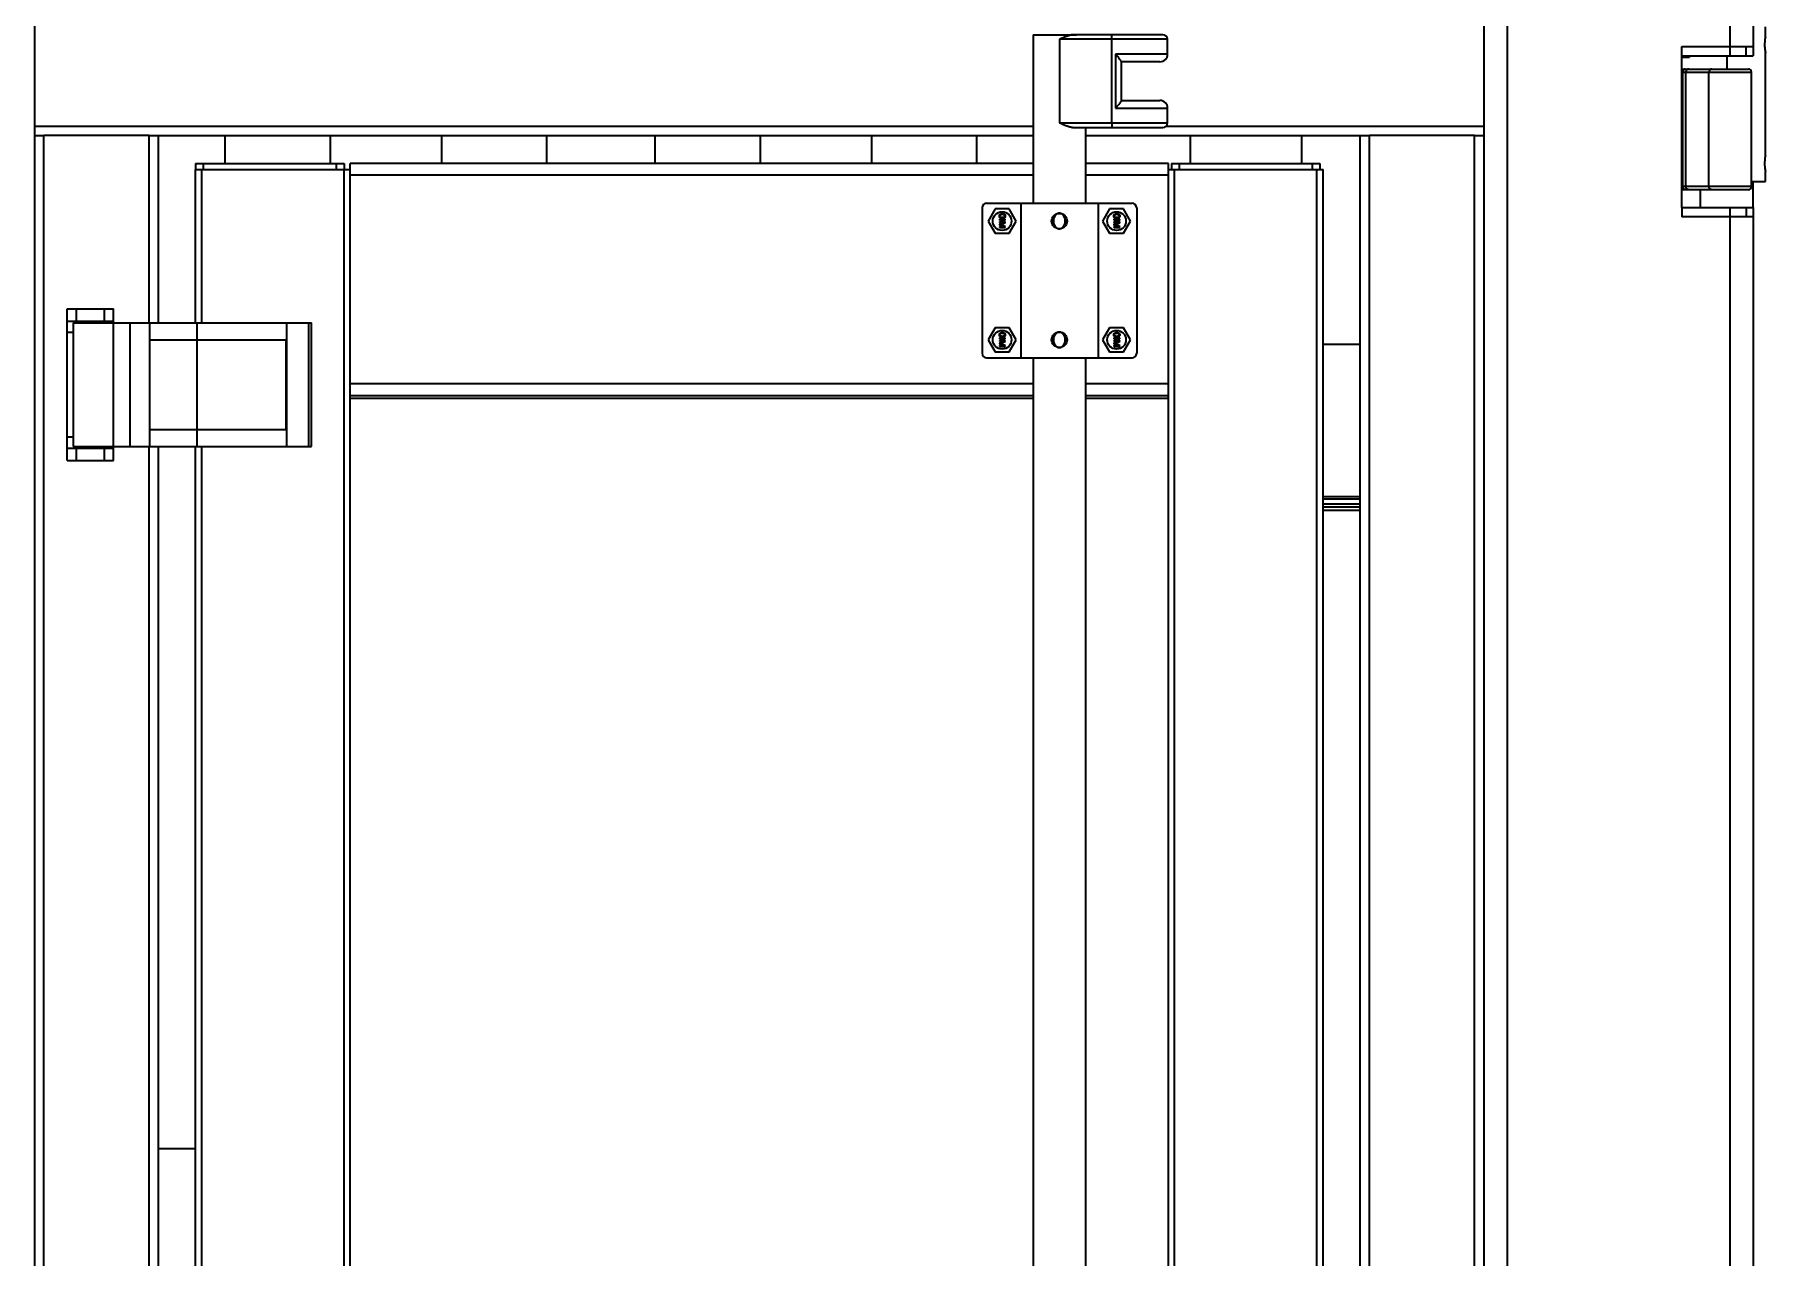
# Model space of a CAD drawing. Header units: millimetres. Extents: x 32496 to 166256, y 3504 to 23939.
# Drawn here: x 103079 to 104198, y 21803 to 22593 of the extents above; entities that cross this region are included whole.
import ezdxf

# ---------------------------------------------------------------- set-up
doc = ezdxf.new("R2010")
doc.units = ezdxf.units.MM
doc.layers.get('0').update_dxf_attribs({"lineweight": 35})

# ---------------------------------------------------------------- blocks, each defined once
blk = doc.blocks.new('8-1250')
at = {"linetype": 'Continuous'}
for p, q in [((4067.9, -32106.3), (4067.9, -34766.3)), ((4211.9, -32106.3), (4211.9, -32180.8)), ((4226.9, -32106.3), (4226.9, -32180.8)), ((3115.9, -32152.3), (3115.9, -34671.3)), ((4052.9, -32152.3), (4052.9, -34671.3)), ((3761.4, -32167.1), (3789.5, -32167.1)), ((3761.4, -32167.1), (3761.4, -32276)), ((3848.4, -32170.1), (3778.4, -32170.1)), ((3778.4, -32170.1), (3778.4, -32224.1)), ((3780, -32169.4), (3779.7, -32169.6)), ((3845.4, -32167.1), (3788, -32167.1)), ((3812.4, -32224.1), (3812.4, -32170.1)), ((3848.4, -32179.6), (3848.4, -32170.1)), ((4234.9, -32168.8), (4234.9, -32162.1)), ((4234.9, -32168.8), (4234.9, -32168.9)), ((4234.9, -32168.9), (4234.9, -32168.8)), ((4234.9, -32168.8), (4234.9, -32168.9)), ((3848.4, -32179.6), (3814.6, -32179.6)), ((3814.6, -32179.6), (3814.6, -32214.6)), ((4180.9, -32174.8), (4226.9, -32174.8)), ((4180.9, -32180.8), (4180.9, -32174.8)), ((4180.9, -32180.8), (4226.9, -32180.8)), ((4180.9, -32278.8), (4180.9, -32180.8)), ((4180.9, -32181.6), (4185.8, -32181.6)), ((4209.9, -32180.8), (4209.9, -32189.3)), ((4222.5, -32180.8), (4222.5, -32174.8)), ((4234.9, -32178.7), (4234.9, -32178.8)), ((4234.9, -32178.8), (4234.9, -32178.7)), ((4234.9, -32245.5), (4234.9, -32178.8)), ((3818.4, -32184.4), (3818.4, -32209.7)), ((3843.4, -32184.6), (3818.4, -32184.6)), ((4180.9, -32189.3), (4223.9, -32189.3)), ((4181.5, -32191.3), (4225.9, -32191.3)), ((4181.5, -32265.3), (4181.5, -32191.3)), ((4183.4, -32265.3), (4183.4, -32191.3)), ((4198.4, -32265.3), (4198.4, -32191.3)), ((4225.9, -32265.3), (4225.9, -32191.3)), ((3814.6, -32214.6), (3848.4, -32214.6)), ((3818.4, -32209.6), (3843.4, -32209.6)), ((3848.4, -32224.1), (3848.4, -32214.6)), ((3115.9, -32226.3), (3761.4, -32226.3)), ((3778.4, -32224.1), (3848.4, -32224.1)), ((3779.7, -32224.6), (3780, -32224.8)), ((3788, -32227.1), (3845.4, -32227.1)), ((3795.4, -32227.1), (3795.4, -32276)), ((3847.4, -32226.3), (4052.9, -32226.3)), ((3115.9, -32232.3), (3121.9, -32232.3)), ((3189.9, -32232.3), (3121.9, -32232.3)), ((3121.9, -34654.3), (3121.9, -32232.3)), ((3189.9, -32232.3), (3195.9, -32232.3)), ((3189.9, -32353.3), (3189.9, -32232.3)), ((3195.9, -32232.3), (3761.4, -32232.3)), ((3195.9, -32353.3), (3195.9, -32232.3)), ((3238.9, -32232.3), (3238.9, -32250.3)), ((3306.9, -32232.3), (3306.9, -32250.3)), ((3378.9, -32232.3), (3378.9, -32250.3)), ((3446.9, -32232.3), (3446.9, -32250.3)), ((3516.9, -32232.3), (3516.9, -32250.3)), ((3584.9, -32232.3), (3584.9, -32250.3)), ((3656.9, -32232.3), (3656.9, -32250.3)), ((3724.9, -32232.3), (3724.9, -32250.3)), ((3795.4, -32232.3), (3972.9, -32232.3)), ((3862.9, -32232.3), (3862.9, -32250.3)), ((3934.9, -32232.3), (3934.9, -32250.3)), ((3972.9, -32232.3), (3978.9, -32232.3)), ((3972.9, -34654.3), (3972.9, -32232.3)), ((4046.9, -32232.3), (3978.9, -32232.3)), ((3978.9, -34654.3), (3978.9, -32232.3)), ((4046.9, -32232.3), (4052.9, -32232.3)), ((4046.9, -34654.3), (4046.9, -32232.3)), ((4234.9, -32245.5), (4234.9, -32245.6)), ((4234.9, -32245.6), (4234.9, -32245.5)), ((4234.9, -32245.5), (4234.9, -32245.6)), ((3219.9, -32250.3), (3315.9, -32250.3)), ((3219.9, -32250.3), (3219.9, -32254.3)), ((3219.9, -32254.3), (3319.9, -32254.3)), ((3219.9, -32353.3), (3219.9, -32254.3)), ((3223.9, -32353.3), (3223.9, -32254.3)), ((3224.9, -32250.3), (3224.9, -32254.3)), ((3310.9, -32250.3), (3310.9, -32254.3)), ((3315.9, -32250.3), (3315.9, -32254.3)), ((3315.9, -34632.3), (3315.9, -32254.3)), ((3761.4, -32250.3), (3319.9, -32250.3)), ((3319.9, -32399.4), (3319.9, -32250.3)), ((3761.4, -32257.8), (3319.9, -32257.8)), ((3848.9, -32250.3), (3795.4, -32250.3)), ((3848.9, -32257.8), (3795.4, -32257.8)), ((3848.9, -32399.4), (3848.9, -32250.3)), ((3848.9, -32254.3), (3948.9, -32254.3)), ((3850.9, -32250.3), (3946.9, -32250.3)), ((3850.9, -32250.3), (3850.9, -32254.3)), ((3852.9, -34632.3), (3852.9, -32254.3)), ((3855.9, -32250.3), (3855.9, -32254.3)), ((3941.9, -32250.3), (3941.9, -32254.3)), ((3944.9, -34632.3), (3944.9, -32254.3)), ((3946.9, -32250.3), (3946.9, -32254.3)), ((3948.9, -34632.3), (3948.9, -32254.3)), ((4234.9, -32255.4), (4234.9, -32255.5)), ((4234.9, -32262.1), (4234.9, -32255.5)), ((4223.9, -32267.3), (4180.9, -32267.3)), ((4225.9, -32265.3), (4181.5, -32265.3)), ((4192.9, -32278.8), (4192.9, -32267.3)), ((4225.9, -32262.1), (4234.9, -32262.1)), ((4226.9, -32278.8), (4226.9, -32262.1)), ((3728.4, -32279), (3728.4, -32373)), ((3731.4, -32276), (3825.4, -32276)), ((3736.8, -32279.7), (3732.3, -32287.6)), ((3745.9, -32279.7), (3736.8, -32279.7)), ((3740.2, -32283.2), (3740.5, -32283)), ((3740.5, -32283), (3740.7, -32282.9)), ((3740.7, -32282.9), (3741.1, -32282.8)), ((3741.1, -32282.8), (3741.9, -32282.8)), ((3741.9, -32282.8), (3742.3, -32282.9)), ((3742.3, -32282.9), (3742.5, -32283)), ((3742.5, -32283), (3742.9, -32283.2)), ((3750.4, -32287.6), (3745.9, -32279.7)), ((3753.4, -32276), (3753.4, -32376)), ((3803.4, -32276), (3803.4, -32376)), ((3810.8, -32279.7), (3806.3, -32287.6)), ((3819.9, -32279.7), (3810.8, -32279.7)), ((3814.2, -32283.2), (3814.5, -32283)), ((3814.5, -32283), (3814.7, -32282.9)), ((3814.7, -32282.9), (3815.1, -32282.8)), ((3815.1, -32282.8), (3815.9, -32282.8)), ((3815.9, -32282.8), (3816.3, -32282.9)), ((3816.3, -32282.9), (3816.5, -32283)), ((3816.5, -32283), (3816.9, -32283.2)), ((3824.4, -32287.6), (3819.9, -32279.7)), ((3828.4, -32279), (3828.4, -32373)), ((4180.9, -32278.8), (4226.9, -32278.8)), ((4180.9, -32278.8), (4180.9, -32284.8)), ((4211.9, -32278.8), (4211.9, -32980.8)), ((4222.5, -32278.8), (4222.5, -32284.8)), ((4226.9, -32278.8), (4226.9, -32980.8)), ((3732.3, -32287.6), (3736.8, -32295.4)), ((3739.6, -32284.3), (3739.7, -32283.8)), ((3739.7, -32284.8), (3739.6, -32284.3)), ((3743.4, -32286.4), (3739.6, -32286.4)), ((3739.6, -32286.4), (3739.6, -32286.9)), ((3739.6, -32286.9), (3742.8, -32286.9)), ((3743.4, -32288), (3739.6, -32288)), ((3739.6, -32288), (3739.6, -32288.5)), ((3742.6, -32288.5), (3739.6, -32289.6)), ((3739.6, -32288.5), (3742.6, -32288.5)), ((3739.6, -32289.6), (3739.6, -32290.2)), ((3739.6, -32290.2), (3742.6, -32291.4)), ((3742.6, -32291.4), (3739.6, -32291.4)), ((3739.6, -32291.4), (3739.6, -32291.8)), ((3739.6, -32291.8), (3743.4, -32291.8)), ((3739.7, -32283.8), (3739.9, -32283.4)), ((3739.9, -32285.2), (3739.7, -32284.8)), ((3739.9, -32283.4), (3740.2, -32283.2)), ((3740.2, -32285.4), (3739.9, -32285.2)), ((3740, -32284.3), (3740.1, -32283.9)), ((3740.1, -32284.7), (3740, -32284.3)), ((3740, -32289.9), (3743.4, -32288.7)), ((3743.4, -32291.1), (3740, -32289.9)), ((3740.1, -32283.9), (3740.2, -32283.6)), ((3740.2, -32284.9), (3740.1, -32284.7)), ((3740.2, -32283.6), (3740.7, -32283.3)), ((3740.7, -32285.3), (3740.2, -32284.9)), ((3740.5, -32285.6), (3740.2, -32285.4)), ((3740.7, -32285.7), (3740.5, -32285.6)), ((3740.7, -32283.3), (3741.2, -32283.2)), ((3741.2, -32285.3), (3740.7, -32285.3)), ((3741.1, -32285.7), (3740.7, -32285.7)), ((3741.9, -32285.7), (3741.1, -32285.7)), ((3741.2, -32283.2), (3741.8, -32283.2)), ((3741.8, -32285.3), (3741.2, -32285.3)), ((3741.8, -32283.2), (3742.3, -32283.3)), ((3742.3, -32285.3), (3741.8, -32285.3)), ((3742.3, -32285.7), (3741.9, -32285.7)), ((3742.8, -32286.9), (3742.2, -32287.3)), ((3742.2, -32287.3), (3742.9, -32287.3)), ((3742.3, -32283.3), (3742.8, -32283.6)), ((3742.8, -32284.9), (3742.3, -32285.3)), ((3742.5, -32285.6), (3742.3, -32285.7)), ((3742.9, -32285.4), (3742.5, -32285.6)), ((3742.8, -32283.6), (3742.9, -32283.9)), ((3742.9, -32284.7), (3742.8, -32284.9)), ((3742.9, -32283.2), (3743.1, -32283.4)), ((3742.9, -32283.9), (3743, -32284.3)), ((3743, -32284.3), (3742.9, -32284.7)), ((3743.1, -32285.2), (3742.9, -32285.4)), ((3742.9, -32287.3), (3743.4, -32286.9)), ((3743.1, -32283.4), (3743.4, -32283.8)), ((3743.4, -32284.8), (3743.1, -32285.2)), ((3743.4, -32283.8), (3743.4, -32284.3)), ((3743.4, -32284.3), (3743.4, -32284.8)), ((3743.4, -32286.9), (3743.4, -32286.4)), ((3743.4, -32288.7), (3743.4, -32288)), ((3743.4, -32291.8), (3743.4, -32291.1)), ((3745.9, -32295.4), (3750.4, -32287.6)), ((3773.4, -32287.6), (3774.6, -32287.6)), ((3783.4, -32287.6), (3782.2, -32287.6)), ((3806.3, -32287.6), (3810.8, -32295.4)), ((3813.6, -32284.3), (3813.7, -32283.8)), ((3813.7, -32284.8), (3813.6, -32284.3)), ((3817.4, -32286.4), (3813.6, -32286.4)), ((3813.6, -32286.4), (3813.6, -32286.9)), ((3813.6, -32286.9), (3816.8, -32286.9)), ((3817.4, -32288), (3813.6, -32288)), ((3813.6, -32288), (3813.6, -32288.5)), ((3816.6, -32288.5), (3813.6, -32289.6)), ((3813.6, -32288.5), (3816.6, -32288.5)), ((3813.6, -32289.6), (3813.6, -32290.2)), ((3813.6, -32290.2), (3816.6, -32291.4)), ((3816.6, -32291.4), (3813.6, -32291.4)), ((3813.6, -32291.4), (3813.6, -32291.8)), ((3813.6, -32291.8), (3817.4, -32291.8)), ((3813.7, -32283.8), (3813.9, -32283.4)), ((3813.9, -32285.2), (3813.7, -32284.8)), ((3813.9, -32283.4), (3814.2, -32283.2)), ((3814.2, -32285.4), (3813.9, -32285.2)), ((3814, -32284.3), (3814.1, -32283.9)), ((3814.1, -32284.7), (3814, -32284.3)), ((3814, -32289.9), (3817.4, -32288.7)), ((3817.4, -32291.1), (3814, -32289.9)), ((3814.1, -32283.9), (3814.2, -32283.6)), ((3814.2, -32284.9), (3814.1, -32284.7)), ((3814.2, -32283.6), (3814.7, -32283.3)), ((3814.7, -32285.3), (3814.2, -32284.9)), ((3814.5, -32285.6), (3814.2, -32285.4)), ((3814.7, -32285.7), (3814.5, -32285.6)), ((3814.7, -32283.3), (3815.2, -32283.2)), ((3815.2, -32285.3), (3814.7, -32285.3)), ((3815.1, -32285.7), (3814.7, -32285.7)), ((3815.9, -32285.7), (3815.1, -32285.7)), ((3815.2, -32283.2), (3815.8, -32283.2)), ((3815.8, -32285.3), (3815.2, -32285.3)), ((3815.8, -32283.2), (3816.3, -32283.3)), ((3816.3, -32285.3), (3815.8, -32285.3)), ((3816.3, -32285.7), (3815.9, -32285.7)), ((3816.8, -32286.9), (3816.2, -32287.3)), ((3816.2, -32287.3), (3816.9, -32287.3)), ((3816.3, -32283.3), (3816.8, -32283.6)), ((3816.8, -32284.9), (3816.3, -32285.3)), ((3816.5, -32285.6), (3816.3, -32285.7)), ((3816.9, -32285.4), (3816.5, -32285.6)), ((3816.8, -32283.6), (3816.9, -32283.9)), ((3816.9, -32284.7), (3816.8, -32284.9)), ((3816.9, -32283.2), (3817.1, -32283.4)), ((3816.9, -32283.9), (3817, -32284.3)), ((3817, -32284.3), (3816.9, -32284.7)), ((3817.1, -32285.2), (3816.9, -32285.4)), ((3816.9, -32287.3), (3817.4, -32286.9)), ((3817.1, -32283.4), (3817.4, -32283.8)), ((3817.4, -32284.8), (3817.1, -32285.2)), ((3817.4, -32283.8), (3817.4, -32284.3)), ((3817.4, -32284.3), (3817.4, -32284.8)), ((3817.4, -32286.9), (3817.4, -32286.4)), ((3817.4, -32288.7), (3817.4, -32288)), ((3817.4, -32291.8), (3817.4, -32291.1)), ((3819.9, -32295.4), (3824.4, -32287.6)), ((4226.9, -32284.8), (4180.9, -32284.8)), ((3736.8, -32295.4), (3745.9, -32295.4)), ((3810.8, -32295.4), (3819.9, -32295.4)), ((3136.9, -32344.3), (3166.9, -32344.3)), ((3136.9, -32442.3), (3136.9, -32344.3)), ((3142.9, -32352.3), (3142.9, -32344.3)), ((3160.9, -32344.3), (3160.9, -32352.3)), ((3166.9, -32353.3), (3166.9, -32344.3)), ((3136.9, -32352.3), (3166.9, -32352.3)), ((3136.9, -32359.3), (3140.9, -32359.3)), ((3140.9, -32353.3), (3294.9, -32353.3)), ((3140.9, -32353.3), (3140.9, -32433.3)), ((3166.9, -32433.3), (3166.9, -32353.3)), ((3177.5, -32353.3), (3177.5, -32433.3)), ((3190.4, -32364.3), (3190.4, -32353.3)), ((3220.9, -32364.3), (3220.9, -32353.3)), ((3278.9, -32433.3), (3278.9, -32353.3)), ((3292.9, -32353.3), (3292.9, -32433.3)), ((3294.9, -32433.3), (3294.9, -32353.3)), ((3736.8, -32356.5), (3732.3, -32364.3)), ((3745.9, -32356.5), (3736.8, -32356.5)), ((3739.6, -32361.1), (3739.7, -32360.6)), ((3739.7, -32361.5), (3739.6, -32361.1)), ((3739.7, -32360.6), (3739.9, -32360.2)), ((3739.9, -32360.2), (3740.2, -32359.9)), ((3740, -32361.1), (3740.1, -32360.7)), ((3740.1, -32361.5), (3740, -32361.1)), ((3740.1, -32360.7), (3740.2, -32360.4)), ((3740.2, -32361.7), (3740.1, -32361.5)), ((3740.2, -32359.9), (3740.5, -32359.8)), ((3740.2, -32360.4), (3740.7, -32360.1)), ((3740.5, -32359.8), (3740.7, -32359.7)), ((3740.7, -32359.7), (3741.1, -32359.6)), ((3740.7, -32360.1), (3741.2, -32360)), ((3741.1, -32359.6), (3741.9, -32359.6)), ((3741.2, -32360), (3741.8, -32360)), ((3741.8, -32360), (3742.3, -32360.1)), ((3741.9, -32359.6), (3742.3, -32359.7)), ((3742.3, -32359.7), (3742.5, -32359.8)), ((3742.3, -32360.1), (3742.8, -32360.4)), ((3742.5, -32359.8), (3742.9, -32359.9)), ((3742.8, -32360.4), (3742.9, -32360.7)), ((3742.9, -32361.5), (3742.8, -32361.7)), ((3742.9, -32359.9), (3743.1, -32360.2)), ((3742.9, -32360.7), (3743, -32361.1)), ((3743, -32361.1), (3742.9, -32361.5)), ((3743.1, -32360.2), (3743.4, -32360.6)), ((3743.4, -32360.6), (3743.4, -32361.1)), ((3743.4, -32361.1), (3743.4, -32361.5)), ((3750.4, -32364.3), (3745.9, -32356.5)), ((3810.8, -32356.5), (3806.3, -32364.3)), ((3819.9, -32356.5), (3810.8, -32356.5)), ((3813.6, -32361.1), (3813.7, -32360.6)), ((3813.7, -32361.5), (3813.6, -32361.1)), ((3813.7, -32360.6), (3813.9, -32360.2)), ((3813.9, -32360.2), (3814.2, -32359.9)), ((3814, -32361.1), (3814.1, -32360.7)), ((3814.1, -32361.5), (3814, -32361.1)), ((3814.1, -32360.7), (3814.2, -32360.4)), ((3814.2, -32361.7), (3814.1, -32361.5)), ((3814.2, -32359.9), (3814.5, -32359.8)), ((3814.2, -32360.4), (3814.7, -32360.1)), ((3814.5, -32359.8), (3814.7, -32359.7)), ((3814.7, -32359.7), (3815.1, -32359.6)), ((3814.7, -32360.1), (3815.2, -32360)), ((3815.1, -32359.6), (3815.9, -32359.6)), ((3815.2, -32360), (3815.8, -32360)), ((3815.8, -32360), (3816.3, -32360.1)), ((3815.9, -32359.6), (3816.3, -32359.7)), ((3816.3, -32359.7), (3816.5, -32359.8)), ((3816.3, -32360.1), (3816.8, -32360.4)), ((3816.5, -32359.8), (3816.9, -32359.9)), ((3816.8, -32360.4), (3816.9, -32360.7)), ((3816.9, -32361.5), (3816.8, -32361.7)), ((3816.9, -32359.9), (3817.1, -32360.2)), ((3816.9, -32360.7), (3817, -32361.1)), ((3817, -32361.1), (3816.9, -32361.5)), ((3817.1, -32360.2), (3817.4, -32360.6)), ((3817.4, -32360.6), (3817.4, -32361.1)), ((3817.4, -32361.1), (3817.4, -32361.5)), ((3824.4, -32364.3), (3819.9, -32356.5)), ((3190.4, -32364.3), (3278.9, -32364.3)), ((3190.4, -32422.3), (3190.4, -32364.3)), ((3220.7, -32364.3), (3220.7, -32422.3)), ((3278.4, -32364.3), (3278.4, -32422.3)), ((3732.3, -32364.3), (3736.8, -32372.2)), ((3736.8, -32372.2), (3745.9, -32372.2)), ((3743.4, -32363.1), (3739.6, -32363.1)), ((3739.6, -32363.1), (3739.6, -32363.6)), ((3739.6, -32363.6), (3742.8, -32363.6)), ((3743.4, -32364.8), (3739.6, -32364.8)), ((3739.6, -32364.8), (3739.6, -32365.2)), ((3742.6, -32365.2), (3739.6, -32366.4)), ((3739.6, -32365.2), (3742.6, -32365.2)), ((3739.6, -32366.4), (3739.6, -32367)), ((3739.6, -32367), (3742.6, -32368.1)), ((3742.6, -32368.1), (3739.6, -32368.1)), ((3739.6, -32368.1), (3739.6, -32368.6)), ((3739.6, -32368.6), (3743.4, -32368.6)), ((3739.9, -32361.9), (3739.7, -32361.5)), ((3740.2, -32362.2), (3739.9, -32361.9)), ((3740, -32366.7), (3743.4, -32365.5)), ((3743.4, -32367.9), (3740, -32366.7)), ((3740.7, -32362), (3740.2, -32361.7)), ((3740.5, -32362.3), (3740.2, -32362.2)), ((3740.7, -32362.4), (3740.5, -32362.3)), ((3741.2, -32362.1), (3740.7, -32362)), ((3741.1, -32362.5), (3740.7, -32362.4)), ((3741.9, -32362.5), (3741.1, -32362.5)), ((3741.8, -32362.1), (3741.2, -32362.1)), ((3742.3, -32362), (3741.8, -32362.1)), ((3742.3, -32362.4), (3741.9, -32362.5)), ((3742.8, -32363.6), (3742.2, -32364.1)), ((3742.2, -32364.1), (3742.9, -32364.1)), ((3742.8, -32361.7), (3742.3, -32362)), ((3742.5, -32362.3), (3742.3, -32362.4)), ((3742.9, -32362.2), (3742.5, -32362.3)), ((3743.1, -32361.9), (3742.9, -32362.2)), ((3742.9, -32364.1), (3743.4, -32363.6)), ((3743.4, -32361.5), (3743.1, -32361.9)), ((3743.4, -32363.6), (3743.4, -32363.1)), ((3743.4, -32365.5), (3743.4, -32364.8)), ((3743.4, -32368.6), (3743.4, -32367.9)), ((3745.9, -32372.2), (3750.4, -32364.3)), ((3773.4, -32364.3), (3774.6, -32364.3)), ((3783.4, -32364.3), (3782.2, -32364.3)), ((3806.3, -32364.3), (3810.8, -32372.2)), ((3810.8, -32372.2), (3819.9, -32372.2)), ((3817.4, -32363.1), (3813.6, -32363.1)), ((3813.6, -32363.1), (3813.6, -32363.6)), ((3813.6, -32363.6), (3816.8, -32363.6)), ((3817.4, -32364.8), (3813.6, -32364.8)), ((3813.6, -32364.8), (3813.6, -32365.2)), ((3816.6, -32365.2), (3813.6, -32366.4)), ((3813.6, -32365.2), (3816.6, -32365.2)), ((3813.6, -32366.4), (3813.6, -32367)), ((3813.6, -32367), (3816.6, -32368.1)), ((3816.6, -32368.1), (3813.6, -32368.1)), ((3813.6, -32368.1), (3813.6, -32368.6)), ((3813.6, -32368.6), (3817.4, -32368.6)), ((3813.9, -32361.9), (3813.7, -32361.5)), ((3814.2, -32362.2), (3813.9, -32361.9)), ((3814, -32366.7), (3817.4, -32365.5)), ((3817.4, -32367.9), (3814, -32366.7)), ((3814.7, -32362), (3814.2, -32361.7)), ((3814.5, -32362.3), (3814.2, -32362.2)), ((3814.7, -32362.4), (3814.5, -32362.3)), ((3815.2, -32362.1), (3814.7, -32362)), ((3815.1, -32362.5), (3814.7, -32362.4)), ((3815.9, -32362.5), (3815.1, -32362.5)), ((3815.8, -32362.1), (3815.2, -32362.1)), ((3816.3, -32362), (3815.8, -32362.1)), ((3816.3, -32362.4), (3815.9, -32362.5)), ((3816.8, -32363.6), (3816.2, -32364.1)), ((3816.2, -32364.1), (3816.9, -32364.1)), ((3816.8, -32361.7), (3816.3, -32362)), ((3816.5, -32362.3), (3816.3, -32362.4)), ((3816.9, -32362.2), (3816.5, -32362.3)), ((3817.1, -32361.9), (3816.9, -32362.2)), ((3816.9, -32364.1), (3817.4, -32363.6)), ((3817.4, -32361.5), (3817.1, -32361.9)), ((3817.4, -32363.6), (3817.4, -32363.1)), ((3817.4, -32365.5), (3817.4, -32364.8)), ((3817.4, -32368.6), (3817.4, -32367.9)), ((3819.9, -32372.2), (3824.4, -32364.3)), ((3972.9, -32367.3), (3948.9, -32367.3)), ((3731.4, -32376), (3825.4, -32376)), ((3761.4, -32376), (3761.4, -33467.1)), ((3795.4, -32376), (3795.4, -33467.1)), ((3761.4, -32392.8), (3319.9, -32392.8)), ((3848.9, -32392.8), (3795.4, -32392.8)), ((3319.9, -32400.3), (3319.9, -32399.4)), ((3319.9, -32400.3), (3761.4, -32400.3)), ((3319.9, -34486.3), (3319.9, -32400.3)), ((3319.9, -32402.1), (3761.4, -32402.1)), ((3795.4, -32400.3), (3848.9, -32400.3)), ((3795.4, -32402.1), (3848.9, -32402.1)), ((3848.9, -32400.3), (3848.9, -32399.4)), ((3848.9, -34486.3), (3848.9, -32400.3)), ((3140.9, -32427.3), (3136.9, -32427.3)), ((3190.4, -32422.3), (3278.9, -32422.3)), ((3190.4, -32433.3), (3190.4, -32422.3)), ((3220.9, -32433.3), (3220.9, -32422.3)), ((3136.9, -32434.3), (3166.9, -32434.3)), ((3140.9, -32433.3), (3294.9, -32433.3)), ((3142.9, -32442.3), (3142.9, -32434.3)), ((3160.9, -32434.3), (3160.9, -32442.3)), ((3166.9, -32442.3), (3166.9, -32433.3)), ((3189.9, -33053.3), (3189.9, -32433.3)), ((3195.9, -33053.3), (3195.9, -32433.3)), ((3219.9, -33053.3), (3219.9, -32433.3)), ((3223.9, -33053.3), (3223.9, -32433.3)), ((3136.9, -32442.3), (3166.9, -32442.3)), ((3972.9, -32465.8), (3948.9, -32465.8)), ((3972.9, -32467.3), (3948.9, -32467.3)), ((3972.9, -32470.5), (3948.9, -32470.5)), ((3948.9, -32472.3), (3972.9, -32472.3)), ((3972.9, -32474.7), (3948.9, -32474.7)), ((3219.9, -32887.3), (3195.9, -32887.3))]:
    blk.add_line(p, q, dxfattribs=at)
for centre, radius in [((3741.4, -32287.6), 6.05), ((3778.4, -32287.6), 5), ((3815.4, -32287.6), 6.05), ((3741.4, -32364.3), 6.05), ((3778.4, -32364.3), 5), ((3815.4, -32364.3), 6.05)]:
    blk.add_circle(centre, radius, dxfattribs=at)
for centre, radius, start, end in [((3927.1, -32523.5), 383.4, 112.6117, 112.8217), ((3811.8, -32245.6), 82.6, 111.6637, 111.9078), ((3799.1, -32212.9), 47.5, 110.2076, 110.3962), ((3793.4, -32196.8), 30.4, 108.0117, 108.3175), ((3790.2, -32185.9), 19.1, 104.359, 105.0901), ((3788.5, -32178.3), 11.3, 98.622, 99.5262), ((3845.4, -32170.1), 3, 0, 90), ((3843.4, -32179.6), 5, 270, 0), ((4181.4, -32179.6), 4.88, 335.2895, 345.5461), ((4223.9, -32191.3), 2, 0, 90), ((3843.4, -32214.6), 5, 0, 90), ((3927.3, -31870.2), 383.9, 247.1783, 247.3879), ((3811.6, -32149), 82.1, 248.0907, 248.3365), ((3799, -32181.6), 47.1, 249.6017, 249.7933), ((3793.4, -32197.5), 30.3, 251.6794, 251.9873), ((3790.1, -32208.4), 18.9, 254.9048, 255.6456), ((3788.5, -32216), 11.1, 260.4665, 261.383), ((3845.4, -32224.1), 3, 270, 0), ((4223.9, -32265.3), 2, 270, 0), ((3731.4, -32279), 3, 90, 180), ((3825.4, -32279), 3, 0, 90), ((3731.4, -32373), 3, 180, 270), ((3825.4, -32373), 3, 270, 0)]:
    blk.add_arc(centre, radius, start, end, dxfattribs=at)
for points, knots in [([(3781, -32169), (3780.9, -32169), (3780.6, -32169.2), (3780.2, -32169.3), (3780, -32169.4)], [0, 0, 0, 0, 0.249351, 1, 1, 1, 1]), ([(3782.6, -32168.4), (3782.4, -32168.4), (3782, -32168.6), (3781.6, -32168.8), (3781.3, -32168.9)], [0, 0, 0, 0, 0.248619, 1, 1, 1, 1]), ([(3783.9, -32167.9), (3783.8, -32168), (3783.4, -32168.1), (3783, -32168.2), (3782.7, -32168.3)], [0, 0, 0, 0, 0.248056, 1, 1, 1, 1]), ([(3785.2, -32167.5), (3785.1, -32167.6), (3784.7, -32167.7), (3784.3, -32167.8), (3784, -32167.9)], [0, 0, 0, 0, 0.24722, 1, 1, 1, 1]), ([(3786.6, -32167.2), (3786.5, -32167.2), (3786.1, -32167.3), (3785.7, -32167.4), (3785.4, -32167.5)], [0, 0, 0, 0, 0.246131, 1, 1, 1, 1]), ([(3788, -32167.1), (3787.9, -32167.1), (3787.5, -32167.1), (3787.1, -32167.1), (3786.8, -32167.2)], [0, 0, 0, 0, 0.244543, 1, 1, 1, 1]), ([(3812.4, -32170.1), (3812.4, -32169.7), (3812.4, -32169.2), (3812.3, -32168.4), (3812.3, -32168), (3812.2, -32167.7), (3812.2, -32167.5), (3812.2, -32167.3), (3812.1, -32167.2), (3812.1, -32167.1), (3812.1, -32167.1), (3812, -32167.1)], [0, 0, 0, 0, 0.375814, 0.545553, 0.694489, 0.81721, 0.867417, 0.90966, 0.943734, 0.969676, 1, 1, 1, 1]), ([(4234.9, -32168.9), (4234.8, -32169), (4234.6, -32170.3), (4234.4, -32171.6), (4234.4, -32172.8)], [0, 0, 0, 0, 0.127562, 1, 1, 1, 1]), ([(3818.4, -32184.4), (3818.4, -32184.4), (3818.3, -32184.3), (3818.3, -32184.1), (3818.2, -32183.9), (3817.9, -32183.5), (3817.6, -32183), (3817.1, -32182.4), (3816.6, -32181.7), (3816, -32181), (3815.3, -32180.3), (3814.8, -32179.8), (3814.6, -32179.6)], [0, 0, 0, 0, 0.024098, 0.056545, 0.096798, 0.143994, 0.255513, 0.384727, 0.526851, 0.678413, 0.836817, 1, 1, 1, 1]), ([(4185.4, -32180.8), (4185.4, -32180.9), (4185.3, -32181.1), (4185.1, -32181.4), (4185, -32181.6)], [0, 0, 0, 0, 0.248833, 1, 1, 1, 1]), ([(4234.4, -32172.8), (4234.4, -32172.9), (4234.4, -32173.2), (4234.4, -32173.5), (4234.4, -32173.8)], [0, 0, 0, 0, 0.247074, 1, 1, 1, 1]), ([(4234.4, -32173.8), (4234.4, -32173.8), (4234.4, -32174.2), (4234.4, -32174.5), (4234.4, -32174.7)], [0, 0, 0, 0, 0.253295, 1, 1, 1, 1]), ([(4234.4, -32174.7), (4234.4, -32175.2), (4234.5, -32176.5), (4234.7, -32177.8), (4234.9, -32178.7)], [0, 0, 0, 0, 0.349992, 1, 1, 1, 1]), ([(4183.1, -32189.3), (4182.9, -32189.3), (4182.5, -32189.4), (4181.9, -32189.9), (4181.6, -32190.5), (4181.5, -32191), (4181.5, -32191.3)], [0, 0, 0, 0, 0.220039, 0.458673, 0.721401, 1, 1, 1, 1]), ([(4185.4, -32189.3), (4185.1, -32189.3), (4184.6, -32189.4), (4184, -32189.8), (4183.5, -32190.5), (4183.4, -32191), (4183.4, -32191.3)], [0, 0, 0, 0, 0.245711, 0.493914, 0.745679, 1, 1, 1, 1]), ([(4200.3, -32189.3), (4200.1, -32189.3), (4199.6, -32189.4), (4198.9, -32189.8), (4198.5, -32190.5), (4198.4, -32191), (4198.4, -32191.3)], [0, 0, 0, 0, 0.245711, 0.493914, 0.745679, 1, 1, 1, 1]), ([(3818.4, -32209.7), (3818.4, -32209.8), (3818.3, -32209.9), (3818.3, -32210.1), (3818.2, -32210.3), (3817.9, -32210.7), (3817.6, -32211.2), (3817.1, -32211.8), (3816.6, -32212.5), (3816, -32213.2), (3815.3, -32213.9), (3814.8, -32214.4), (3814.6, -32214.6)], [0, 0, 0, 0, 0.024098, 0.056545, 0.096798, 0.143994, 0.255513, 0.384727, 0.526851, 0.678413, 0.836817, 1, 1, 1, 1]), ([(3780, -32224.8), (3780, -32224.8), (3780.4, -32224.9), (3780.7, -32225.1), (3781, -32225.2)], [0, 0, 0, 0, 0.250595, 1, 1, 1, 1]), ([(3781.3, -32225.3), (3781.4, -32225.3), (3781.8, -32225.5), (3782.2, -32225.7), (3782.5, -32225.8)], [0, 0, 0, 0, 0.251298, 1, 1, 1, 1]), ([(3782.7, -32225.8), (3782.8, -32225.9), (3783.2, -32226), (3783.6, -32226.1), (3783.9, -32226.2)], [0, 0, 0, 0, 0.251858, 1, 1, 1, 1]), ([(3784, -32226.3), (3784.1, -32226.3), (3784.5, -32226.5), (3784.9, -32226.6), (3785.2, -32226.6)], [0, 0, 0, 0, 0.252673, 1, 1, 1, 1]), ([(3785.4, -32226.7), (3785.5, -32226.7), (3785.9, -32226.8), (3786.3, -32226.9), (3786.6, -32227)], [0, 0, 0, 0, 0.25385, 1, 1, 1, 1]), ([(3786.8, -32227), (3786.9, -32227), (3787.3, -32227.1), (3787.7, -32227.1), (3788, -32227.1)], [0, 0, 0, 0, 0.255341, 1, 1, 1, 1]), ([(3812.4, -32224.1), (3812.4, -32224.5), (3812.4, -32225), (3812.3, -32225.7), (3812.3, -32226.2), (3812.2, -32226.5), (3812.2, -32226.7), (3812.2, -32226.9), (3812.1, -32227), (3812.1, -32227), (3812.1, -32227.1), (3812, -32227.1)], [0, 0, 0, 0, 0.375814, 0.545553, 0.694489, 0.81721, 0.867417, 0.90966, 0.943734, 0.969676, 1, 1, 1, 1]), ([(4234.9, -32245.6), (4234.8, -32245.8), (4234.6, -32247.1), (4234.4, -32248.4), (4234.4, -32249.6)], [0, 0, 0, 0, 0.127562, 1, 1, 1, 1]), ([(4234.4, -32249.6), (4234.4, -32249.6), (4234.4, -32250), (4234.4, -32250.3), (4234.4, -32250.5)], [0, 0, 0, 0, 0.247074, 1, 1, 1, 1]), ([(4234.4, -32250.5), (4234.4, -32250.6), (4234.4, -32250.9), (4234.4, -32251.3), (4234.4, -32251.5)], [0, 0, 0, 0, 0.253295, 1, 1, 1, 1]), ([(4234.4, -32251.5), (4234.4, -32252), (4234.5, -32253.3), (4234.7, -32254.6), (4234.9, -32255.4)], [0, 0, 0, 0, 0.349992, 1, 1, 1, 1]), ([(4183.1, -32267.3), (4182.9, -32267.3), (4182.5, -32267.2), (4181.9, -32266.7), (4181.6, -32266.1), (4181.5, -32265.5), (4181.5, -32265.3)], [0, 0, 0, 0, 0.220039, 0.458673, 0.721401, 1, 1, 1, 1]), ([(4185.4, -32267.3), (4185.1, -32267.3), (4184.6, -32267.2), (4184, -32266.7), (4183.5, -32266.1), (4183.4, -32265.5), (4183.4, -32265.3)], [0, 0, 0, 0, 0.245711, 0.493914, 0.745679, 1, 1, 1, 1]), ([(4200.3, -32267.3), (4200.1, -32267.3), (4199.6, -32267.2), (4198.9, -32266.7), (4198.5, -32266.1), (4198.4, -32265.5), (4198.4, -32265.3)], [0, 0, 0, 0, 0.245711, 0.493914, 0.745679, 1, 1, 1, 1]), ([(3782.2, -32287.6), (3782.2, -32286.9), (3782, -32286), (3781.6, -32284.8), (3781.1, -32284), (3780.5, -32283.4), (3779.9, -32282.9), (3779.1, -32282.6), (3778.4, -32282.5), (3777.6, -32282.6), (3776.9, -32282.9), (3776.2, -32283.4), (3775.7, -32284), (3775.2, -32284.8), (3774.7, -32286), (3774.6, -32286.9), (3774.6, -32287.6)], [0, 0, 0, 0, 0.139745, 0.207015, 0.271339, 0.332415, 0.390388, 0.445904, 0.500039, 0.554186, 0.609727, 0.667729, 0.728819, 0.793134, 0.860368, 1, 1, 1, 1]), ([(3774.6, -32287.6), (3774.6, -32288.2), (3774.7, -32289.2), (3775.2, -32290.3), (3775.7, -32291.1), (3776.2, -32291.7), (3776.9, -32292.2), (3777.6, -32292.5), (3778.4, -32292.6), (3779.1, -32292.5), (3779.9, -32292.2), (3780.5, -32291.7), (3781.1, -32291.1), (3781.6, -32290.3), (3782, -32289.2), (3782.2, -32288.2), (3782.2, -32287.6)], [0, 0, 0, 0, 0.139745, 0.207015, 0.271339, 0.332415, 0.390388, 0.445904, 0.500039, 0.554186, 0.609727, 0.667729, 0.728819, 0.793134, 0.860368, 1, 1, 1, 1]), ([(3782.2, -32364.3), (3782.2, -32363.7), (3782, -32362.7), (3781.6, -32361.6), (3781.1, -32360.8), (3780.5, -32360.2), (3779.9, -32359.7), (3779.1, -32359.4), (3778.4, -32359.3), (3777.6, -32359.4), (3776.9, -32359.7), (3776.2, -32360.2), (3775.7, -32360.8), (3775.2, -32361.6), (3774.7, -32362.7), (3774.6, -32363.7), (3774.6, -32364.3)], [0, 0, 0, 0, 0.139745, 0.207015, 0.271339, 0.332415, 0.390388, 0.445904, 0.500039, 0.554186, 0.609727, 0.667729, 0.728819, 0.793134, 0.860368, 1, 1, 1, 1]), ([(3774.6, -32364.3), (3774.6, -32365), (3774.7, -32365.9), (3775.2, -32367.1), (3775.7, -32367.9), (3776.2, -32368.5), (3776.9, -32369), (3777.6, -32369.3), (3778.4, -32369.4), (3779.1, -32369.3), (3779.9, -32369), (3780.5, -32368.5), (3781.1, -32367.9), (3781.6, -32367.1), (3782, -32365.9), (3782.2, -32365), (3782.2, -32364.3)], [0, 0, 0, 0, 0.139745, 0.207015, 0.271339, 0.332415, 0.390388, 0.445904, 0.500039, 0.554186, 0.609727, 0.667729, 0.728819, 0.793134, 0.860368, 1, 1, 1, 1])]:
    blk.add_open_spline(points, degree=3, knots=knots, dxfattribs=at)

msp = doc.modelspace()

# ---------------------------------------------------------------- block references
at = {"color": 6}
msp.add_blockref('8-1250', (99962.893, 54760.291), dxfattribs=at)

doc.saveas('drawing.dxf')
